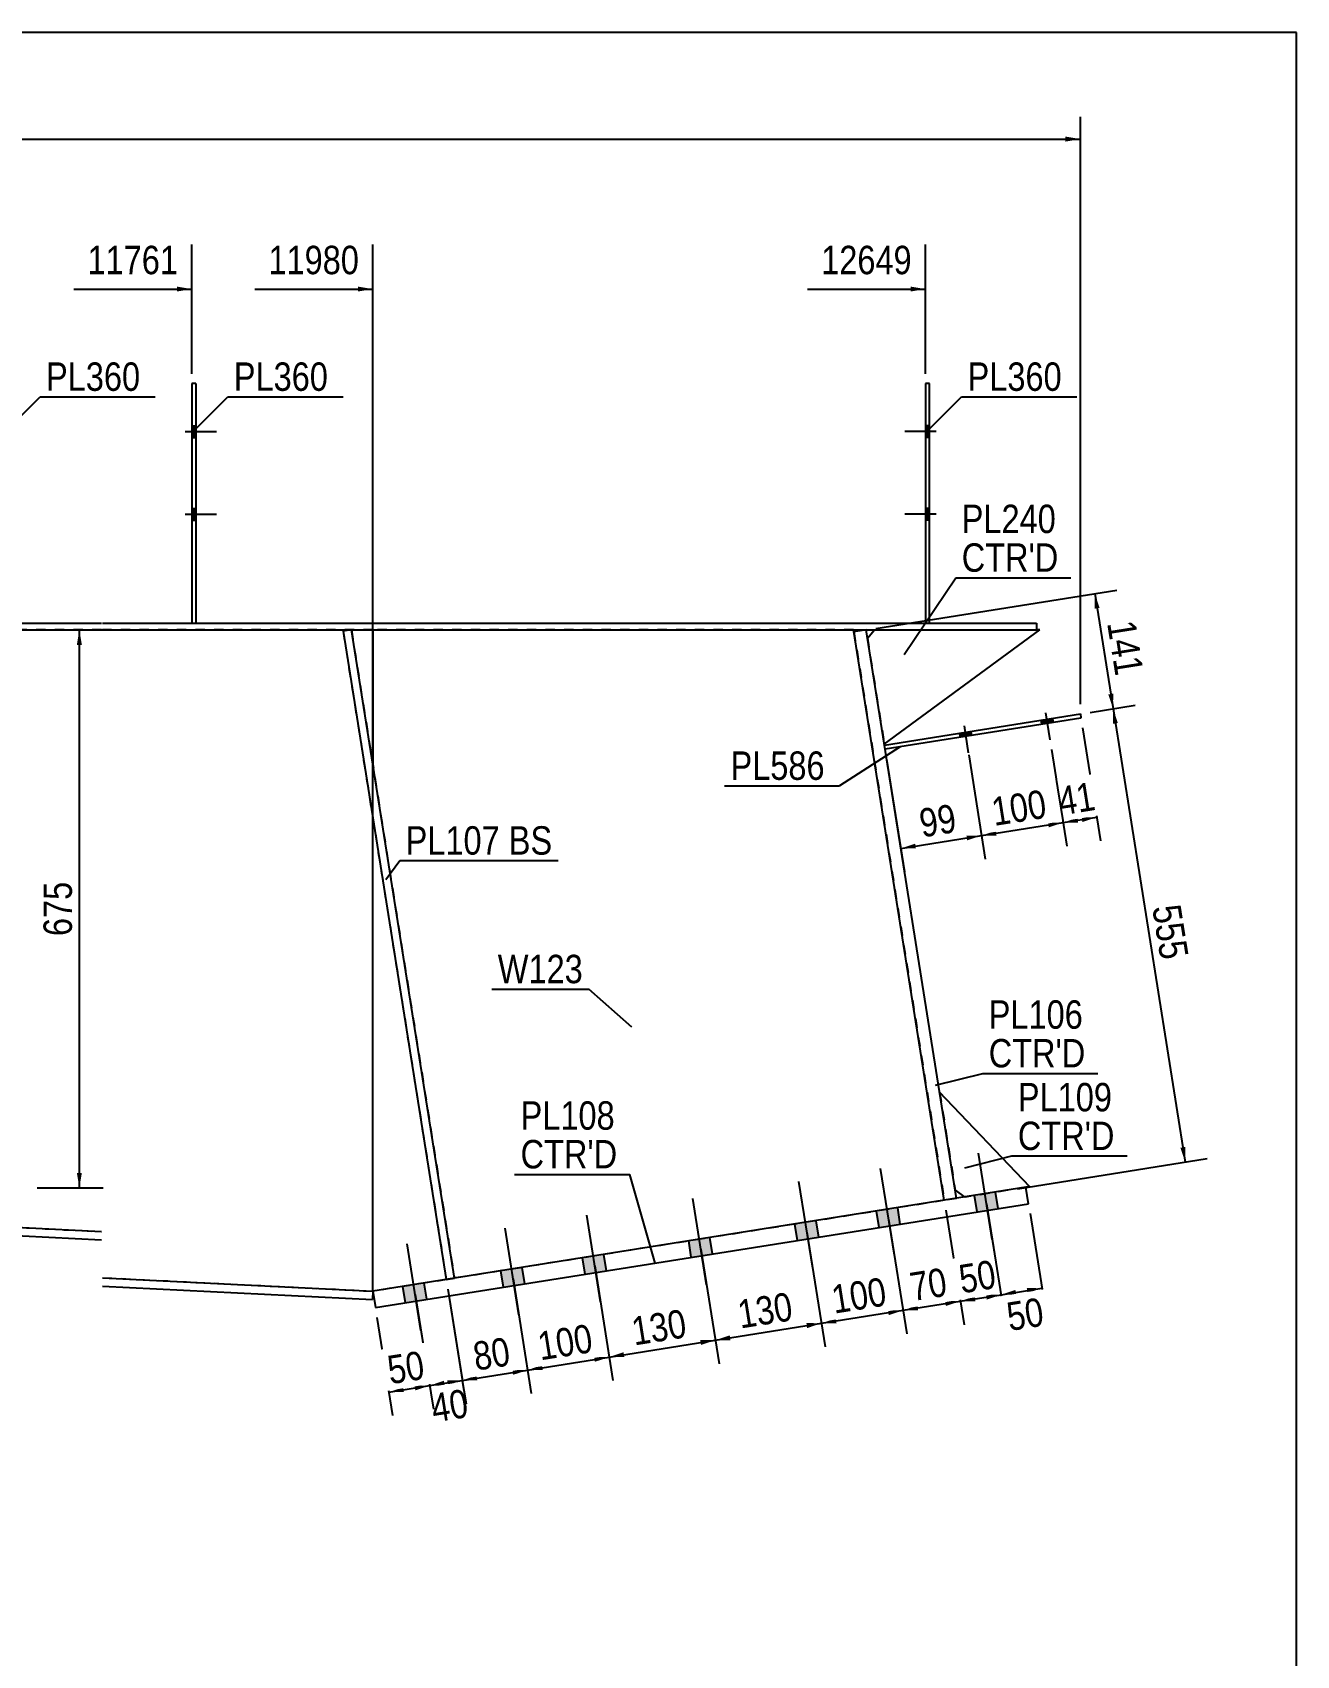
# Model space of a CAD drawing. Header units: millimetres. Extents: x -1024 to -622, y -183 to 94.
# Drawn here: x -749.4 to -621.9, y -70.1 to 93.6 of the extents above; entities that cross this region are included whole.
import ezdxf

# ---------------------------------------------------------------- set-up
doc = ezdxf.new("R2010")
doc.units = ezdxf.units.MM
doc.linetypes.add('DXK_LINE_DOT1', pattern=[1.8814, 0.9407, -0.9407])
doc.styles.add('Arial Narrow', font='ARIALN.TTF', dxfattribs={"height": 0.2})

# ---------------------------------------------------------------- blocks, each defined once
blk = doc.blocks.new('Unknown-624476722-1210')
at = {"color": 5, "linetype": 'Continuous'}
for p, q in [((-621.94, 93.57), (-1021.94, 93.57)), ((-621.94, -183.43), (-621.94, 93.57))]:
    blk.add_line(p, q, dxfattribs=at)
blk = doc.blocks.new('Part-624476722-1663 - 1640')
at = {"color": 2, "linetype": 'Continuous'}
for p, q in [((-769.68, 34), (-761.34, 34)), ((-769.68, 34), (-769.68, 33.33)), ((-769.68, 33.33), (-761.34, 33.33)), ((-761.24, 34), (-742.41, 34)), ((-761.24, 33.33), (-742.41, 33.33)), ((-742.31, 34), (-648.14, 34)), ((-742.31, 33.33), (-648.14, 33.33)), ((-648.14, 34), (-648.14, 33.33))]:
    blk.add_line(p, q, dxfattribs=at)
blk = doc.blocks.new('Part-624476722-1712 - 1640')
at = {"color": 2, "linetype": 'Continuous'}
for p, q in [((-796.03, 33.33), (-796.03, -20.83)), ((-715.06, 33.33), (-715.06, 19.73)), ((-715.06, -33.33), (-715.06, 14.42))]:
    blk.add_line(p, q, dxfattribs=at)
at = {"color": 7, "linetype": 'DXK_LINE_DOT1'}
for p, q in [((-778.11, 33.33), (-796.03, 33.33)), ((-761.34, 33.33), (-778.01, 33.33)), ((-742.41, 33.33), (-761.24, 33.33)), ((-715.06, 33.33), (-742.31, 33.33)), ((-715.06, 14.42), (-715.06, 33.33)), ((-796.03, -20.83), (-778.11, -21.73)), ((-778.01, -22.84), (-761.34, -23.67)), ((-761.24, -26.38), (-742.41, -27.32)), ((-742.31, -31.97), (-715.06, -33.33))]:
    blk.add_line(p, q, dxfattribs=at)
blk = doc.blocks.new('Part-624476722-2026 - 1640')
at = {"color": 2, "linetype": 'Continuous'}
for p, q in [((-658.93, 58.17), (-659.35, 58.17)), ((-659.35, 58.17), (-659.35, 34)), ((-658.93, 34), (-658.93, 58.17))]:
    blk.add_line(p, q, dxfattribs=at)
at = {"color": 7, "linetype": 'DXK_LINE_DOT1'}
blk.add_line((-659.35, 34), (-658.93, 34), dxfattribs=at)
blk = doc.blocks.new('Part-624476722-1902 - 1640')
at = {"color": 7, "linetype": 'DXK_LINE_DOT1'}
for p, q in [((-717.22, 33.33), (-718.05, 33.2)), ((-718.05, 33.2), (-707.65, -32.16)), ((-717.22, 33.33), (-706.83, -32.02))]:
    blk.add_line(p, q, dxfattribs=at)
blk = doc.blocks.new('Part-624476722-1960 - 1640')
at = {"color": 2, "linetype": 'Continuous'}
for p, q in [((-649.22, -22.86), (-715.06, -33.33)), ((-648.96, -24.51), (-649.22, -22.86)), ((-714.8, -34.98), (-648.96, -24.51)), ((-715.06, -33.33), (-714.8, -34.98))]:
    blk.add_line(p, q, dxfattribs=at)
blk = doc.blocks.new('Part-624476722-1783 - 1640')
at = {"color": 2, "linetype": 'Continuous'}
for p, q in [((-804.48, -20.83), (-812.82, -20.83)), ((-812.82, -20.83), (-812.82, -21.67)), ((-796.03, -20.83), (-804.38, -20.83)), ((-796.03, -20.83), (-778.11, -21.73)), ((-812.82, -21.67), (-804.48, -21.67)), ((-804.38, -21.67), (-796.05, -21.67)), ((-796.05, -21.67), (-778.11, -22.56)), ((-778.01, -22.84), (-761.34, -23.67)), ((-778.01, -23.67), (-761.34, -24.51)), ((-761.24, -26.38), (-742.41, -27.32)), ((-761.24, -27.21), (-742.41, -28.16)), ((-742.31, -31.97), (-715.06, -33.33)), ((-742.31, -32.81), (-715.1, -34.17)), ((-715.06, -33.33), (-715.1, -34.17))]:
    blk.add_line(p, q, dxfattribs=at)
blk = doc.blocks.new('Part-624476722-1858 - 1640')
at = {"color": 2, "linetype": 'Continuous'}
for p, q in [((-666.57, 33.17), (-665.53, 33.33)), ((-657.45, -24.17), (-666.57, 33.17)), ((-656.22, -23.98), (-665.33, 33.33))]:
    blk.add_line(p, q, dxfattribs=at)
at = {"color": 7, "linetype": 'DXK_LINE_DOT1'}
for p, q in [((-665.53, 33.33), (-665.34, 33.37)), ((-665.34, 33.37), (-665.33, 33.33)), ((-656.22, -23.98), (-657.45, -24.17))]:
    blk.add_line(p, q, dxfattribs=at)
blk = doc.blocks.new('Part-624476722-1880 - 1640')
at = {"color": 2, "linetype": 'Continuous'}
for p, q in [((-717.22, 33.33), (-718.05, 33.2)), ((-718.05, 33.2), (-707.65, -32.16)), ((-706.83, -32.02), (-717.22, 33.33))]:
    blk.add_line(p, q, dxfattribs=at)
at = {"color": 7, "linetype": 'DXK_LINE_DOT1'}
blk.add_line((-707.65, -32.16), (-706.83, -32.02), dxfattribs=at)
blk = doc.blocks.new('Part-624476722-1931 - 1640')
at = {"color": 2, "linetype": 'Continuous'}
for p, q in [((-665.2, 32.51), (-664.5, 33.33)), ((-663.5, 21.81), (-647.83, 33.33)), ((-647.83, 33.33), (-648.14, 33.33))]:
    blk.add_line(p, q, dxfattribs=at)
at = {"color": 7, "linetype": 'DXK_LINE_DOT1'}
for p, q in [((-664.5, 33.33), (-648.14, 33.33)), ((-665.2, 32.51), (-663.5, 21.81))]:
    blk.add_line(p, q, dxfattribs=at)
blk = doc.blocks.new('Part-624476722-1989 - 1640')
at = {"color": 2, "linetype": 'Continuous'}
for p, q in [((-648.81, -22.8), (-657.92, -13.28)), ((-648.81, -22.8), (-649.22, -22.86)), ((-656.35, -23.15), (-655.39, -23.85))]:
    blk.add_line(p, q, dxfattribs=at)
at = {"color": 7, "linetype": 'DXK_LINE_DOT1'}
for p, q in [((-657.92, -13.28), (-656.35, -23.15)), ((-649.22, -22.86), (-655.39, -23.85))]:
    blk.add_line(p, q, dxfattribs=at)
blk = doc.blocks.new('Part-624476722-2031 - 1640')
at = {"color": 2, "linetype": 'Continuous'}
for p, q in [((-732.89, 58.17), (-733.31, 58.17)), ((-733.31, 58.17), (-733.31, 34)), ((-732.89, 58.17), (-732.89, 34))]:
    blk.add_line(p, q, dxfattribs=at)
at = {"color": 7, "linetype": 'DXK_LINE_DOT1'}
blk.add_line((-733.31, 34), (-732.89, 34), dxfattribs=at)
blk = doc.blocks.new('Part-624476722-2085 - 1640')
at = {"color": 2, "linetype": 'Continuous'}
for p, q in [((-663.48, 21.72), (-643.73, 24.86)), ((-643.73, 24.86), (-643.67, 24.45)), ((-643.67, 24.45), (-663.42, 21.31))]:
    blk.add_line(p, q, dxfattribs=at)
at = {"color": 7, "linetype": 'DXK_LINE_DOT1'}
blk.add_line((-663.42, 21.31), (-663.48, 21.72), dxfattribs=at)
blk = doc.blocks.new('Part-624476722-2247 - 1640')
at = {"color": 2, "linetype": 'Continuous'}
for p, q in [((-715.06, 33.33), (-715.06, 19.73)), ((-666.57, 33.17), (-666.6, 33.33)), ((-715.06, -33.33), (-715.06, 14.42))]:
    blk.add_line(p, q, dxfattribs=at)
at = {"color": 7, "linetype": 'DXK_LINE_DOT1'}
for p, q in [((-666.6, 33.33), (-715.06, 33.33)), ((-666.57, 33.17), (-657.45, -24.17)), ((-657.45, -24.17), (-706.83, -32.02)), ((-707.65, -32.16), (-715.06, -33.33))]:
    blk.add_line(p, q, dxfattribs=at)
blk = doc.blocks.new('Bolt-624476722-2248 - 1640')
at = {"linetype": 'Continuous'}
for points in [[(-652.27, -23.35), (-654.41, -23.69), (-654.15, -25.33), (-652.01, -24.99)], [(-652.27, -23.35), (-654.41, -23.69), (-654.15, -25.33), (-652.01, -24.99)], [(-662.14, -24.92), (-664.28, -25.26), (-664.02, -26.9), (-661.88, -26.56)], [(-662.14, -24.92), (-664.28, -25.26), (-664.02, -26.9), (-661.88, -26.56)], [(-670.37, -26.23), (-672.51, -26.57), (-672.25, -28.21), (-670.11, -27.87)], [(-670.37, -26.23), (-672.51, -26.57), (-672.25, -28.21), (-670.11, -27.87)], [(-681.07, -27.93), (-683.21, -28.27), (-682.95, -29.91), (-680.81, -29.57)], [(-681.07, -27.93), (-683.21, -28.27), (-682.95, -29.91), (-680.81, -29.57)], [(-700, -30.94), (-702.14, -31.28), (-701.88, -32.92), (-699.74, -32.58)], [(-700, -30.94), (-702.14, -31.28), (-701.88, -32.92), (-699.74, -32.58)], [(-691.77, -29.63), (-693.91, -29.97), (-693.65, -31.62), (-691.51, -31.28)], [(-691.77, -29.63), (-693.91, -29.97), (-693.65, -31.62), (-691.51, -31.28)], [(-709.88, -32.51), (-712.02, -32.85), (-711.75, -34.5), (-709.61, -34.15)], [(-709.88, -32.51), (-712.02, -32.85), (-711.75, -34.5), (-709.61, -34.15)]]:
    blk.add_hatch(color=3, dxfattribs=at).paths.add_polyline_path(points)
at = {"color": 3, "linetype": 'Continuous'}
for p, q in [((-652.61, -28.12), (-653.99, -19.4)), ((-652.61, -28.12), (-653.99, -19.4)), ((-662.48, -29.69), (-663.87, -20.97)), ((-662.48, -29.69), (-663.87, -20.97)), ((-670.71, -31), (-672.1, -22.28)), ((-670.71, -31), (-672.1, -22.28)), ((-681.41, -32.7), (-682.8, -23.98)), ((-681.41, -32.7), (-682.8, -23.98)), ((-654.15, -25.33), (-654.41, -23.69)), ((-654.15, -25.33), (-654.41, -23.69)), ((-652.01, -24.99), (-652.27, -23.35)), ((-652.01, -24.99), (-652.27, -23.35)), ((-692.11, -34.4), (-693.49, -25.68)), ((-692.11, -34.4), (-693.49, -25.68)), ((-664.02, -26.9), (-664.28, -25.26)), ((-664.02, -26.9), (-664.28, -25.26)), ((-661.88, -26.56), (-662.14, -24.92)), ((-661.88, -26.56), (-662.14, -24.92)), ((-700.34, -35.71), (-701.72, -26.99)), ((-700.34, -35.71), (-701.72, -26.99)), ((-672.25, -28.21), (-672.51, -26.57)), ((-672.25, -28.21), (-672.51, -26.57)), ((-670.11, -27.87), (-670.37, -26.23)), ((-670.11, -27.87), (-670.37, -26.23)), ((-710.21, -37.28), (-711.6, -28.56)), ((-710.21, -37.28), (-711.6, -28.56)), ((-682.95, -29.91), (-683.21, -28.27)), ((-682.95, -29.91), (-683.21, -28.27)), ((-680.81, -29.57), (-681.07, -27.93)), ((-680.81, -29.57), (-681.07, -27.93)), ((-699.74, -32.58), (-700, -30.94)), ((-699.74, -32.58), (-700, -30.94)), ((-693.65, -31.62), (-693.91, -29.97)), ((-693.65, -31.62), (-693.91, -29.97)), ((-691.51, -31.28), (-691.77, -29.63)), ((-691.51, -31.28), (-691.77, -29.63)), ((-709.61, -34.15), (-709.88, -32.51)), ((-709.61, -34.15), (-709.88, -32.51)), ((-701.88, -32.92), (-702.14, -31.28)), ((-701.88, -32.92), (-702.14, -31.28)), ((-711.75, -34.5), (-712.02, -32.85)), ((-711.75, -34.5), (-712.02, -32.85))]:
    blk.add_line(p, q, dxfattribs=at)
blk = doc.blocks.new('Bolt-624476722-2253 - 1640')
at = {"linetype": 'Continuous'}
for points in [[(-732.89, 52.75), (-732.89, 53.91), (-733.31, 53.91), (-733.31, 52.75)], [(-732.89, 52.75), (-732.89, 53.91), (-733.31, 53.91), (-733.31, 52.75)], [(-732.89, 44.41), (-732.89, 45.58), (-733.31, 45.58), (-733.31, 44.41)], [(-732.89, 44.41), (-732.89, 45.58), (-733.31, 45.58), (-733.31, 44.41)]]:
    blk.add_hatch(color=3, dxfattribs=at).paths.add_polyline_path(points)
at = {"color": 3, "linetype": 'Continuous'}
for p, q in [((-733.98, 53.33), (-730.81, 53.33)), ((-733.98, 53.33), (-730.81, 53.33)), ((-733.31, 53.91), (-732.89, 53.91)), ((-733.31, 53.91), (-732.89, 53.91)), ((-733.31, 52.75), (-732.89, 52.75)), ((-733.31, 52.75), (-732.89, 52.75)), ((-733.98, 45), (-730.81, 45)), ((-733.98, 45), (-730.81, 45)), ((-733.31, 45.58), (-732.89, 45.58)), ((-733.31, 45.58), (-732.89, 45.58)), ((-733.31, 44.41), (-732.89, 44.41)), ((-733.31, 44.41), (-732.89, 44.41))]:
    blk.add_line(p, q, dxfattribs=at)
blk = doc.blocks.new('Bolt-624476722-2257 - 1640')
at = {"linetype": 'Continuous'}
for points in [[(-655.87, 22.51), (-654.71, 22.7), (-654.78, 23.11), (-655.93, 22.92)], [(-655.87, 22.51), (-654.71, 22.7), (-654.78, 23.11), (-655.93, 22.92)], [(-647.64, 23.82), (-646.48, 24), (-646.55, 24.42), (-647.7, 24.23)], [(-647.64, 23.82), (-646.48, 24), (-646.55, 24.42), (-647.7, 24.23)]]:
    blk.add_hatch(color=3, dxfattribs=at).paths.add_polyline_path(points)
at = {"color": 3, "linetype": 'Continuous'}
for p, q in [((-647.23, 24.98), (-646.8, 22.27)), ((-647.23, 24.98), (-646.8, 22.27)), ((-655.93, 22.92), (-655.87, 22.51)), ((-655.93, 22.92), (-655.87, 22.51)), ((-655.46, 23.67), (-655.03, 20.96)), ((-655.46, 23.67), (-655.03, 20.96)), ((-654.78, 23.11), (-654.71, 22.7)), ((-654.78, 23.11), (-654.71, 22.7)), ((-647.7, 24.23), (-647.64, 23.82)), ((-647.7, 24.23), (-647.64, 23.82)), ((-646.55, 24.42), (-646.48, 24)), ((-646.55, 24.42), (-646.48, 24))]:
    blk.add_line(p, q, dxfattribs=at)
blk = doc.blocks.new('Bolt-624476722-6246 - 1640')
at = {"linetype": 'Continuous'}
for points in [[(-658.93, 52.75), (-658.93, 53.91), (-659.35, 53.91), (-659.35, 52.75)], [(-658.93, 52.75), (-658.93, 53.91), (-659.35, 53.91), (-659.35, 52.75)], [(-658.93, 44.41), (-658.93, 45.58), (-659.35, 45.58), (-659.35, 44.41)], [(-658.93, 44.41), (-658.93, 45.58), (-659.35, 45.58), (-659.35, 44.41)]]:
    blk.add_hatch(color=3, dxfattribs=at).paths.add_polyline_path(points)
at = {"color": 3, "linetype": 'Continuous'}
for p, q in [((-658.26, 53.33), (-661.43, 53.33)), ((-658.26, 53.33), (-661.43, 53.33)), ((-658.93, 53.91), (-659.35, 53.91)), ((-658.93, 53.91), (-659.35, 53.91)), ((-658.93, 52.75), (-659.35, 52.75)), ((-658.93, 52.75), (-659.35, 52.75)), ((-658.26, 45), (-661.43, 45)), ((-658.26, 45), (-661.43, 45)), ((-658.93, 45.58), (-659.35, 45.58)), ((-658.93, 45.58), (-659.35, 45.58)), ((-658.93, 44.41), (-659.35, 44.41)), ((-658.93, 44.41), (-659.35, 44.41))]:
    blk.add_line(p, q, dxfattribs=at)
blk = doc.blocks.new('StraightDimension-624476722-2338 - 1640')
at = {"linetype": 'Continuous'}
blk.add_hatch(color=7, dxfattribs=at).paths.add_polyline_path([(-734.81, 67.95), (-733.31, 67.7), (-734.81, 67.45)])
at = {"color": 7, "linetype": 'Continuous'}
for p, q in [((-733.31, 59.17), (-733.31, 72.2)), ((-745.2, 67.7), (-733.31, 67.7))]:
    blk.add_line(p, q, dxfattribs=at)
at = {"color": 0}
blk.add_wipeout([(-734.08, 68.6), (-734.08, 72.8), (-744.42, 72.8), (-744.42, 68.6)], dxfattribs=at)
at = {"color": 3, "style": 'Arial Narrow'}
blk.add_text('11761', height=2.863, dxfattribs=at).set_placement((-743.82, 69.2))
blk = doc.blocks.new('StraightDimension-624476722-7253 - 1640')
at = {"linetype": 'Continuous'}
for points in [[(-660.31, 11.3), (-661.83, 11.31), (-660.39, 11.79)], [(-655.22, 12.61), (-653.7, 12.6), (-655.14, 12.12)]]:
    blk.add_hatch(color=7, dxfattribs=at).paths.add_polyline_path(points)
at = {"color": 7, "linetype": 'Continuous'}
for p, q in [((-663.26, 20.32), (-661.45, 8.94)), ((-654.99, 20.73), (-653.32, 10.23)), ((-661.83, 11.31), (-653.7, 12.6))]:
    blk.add_line(p, q, dxfattribs=at)
at = {"color": 0}
blk.add_wipeout([(-655.39, 12.48), (-656.05, 16.63), (-660.85, 15.87), (-660.19, 11.72)], dxfattribs=at)
at = {"color": 3, "style": 'Arial Narrow'}
blk.add_text('99', height=2.863, rotation=9.0355, dxfattribs=at).set_placement((-659.69, 12.41))
blk = doc.blocks.new('StraightDimension-624476722-2336 - 1640')
at = {"linetype": 'Continuous'}
blk.add_hatch(color=7, dxfattribs=at).paths.add_polyline_path([(-660.85, 67.95), (-659.35, 67.7), (-660.85, 67.45)])
at = {"color": 7, "linetype": 'Continuous'}
for p, q in [((-659.35, 59.17), (-659.35, 72.2)), ((-671.24, 67.7), (-659.35, 67.7))]:
    blk.add_line(p, q, dxfattribs=at)
at = {"color": 0}
blk.add_wipeout([(-660.12, 68.6), (-660.12, 72.8), (-670.46, 72.8), (-670.46, 68.6)], dxfattribs=at)
at = {"color": 3, "style": 'Arial Narrow'}
blk.add_text('12649', height=2.863, dxfattribs=at).set_placement((-669.86, 69.2))
blk = doc.blocks.new('StraightDimension-624476722-2337 - 1640')
at = {"linetype": 'Continuous'}
blk.add_hatch(color=7, dxfattribs=at).paths.add_polyline_path([(-716.56, 67.95), (-715.06, 67.7), (-716.56, 67.45)])
at = {"color": 7, "linetype": 'Continuous'}
for p, q in [((-715.06, -32.33), (-715.06, 72.2)), ((-726.95, 67.7), (-715.06, 67.7))]:
    blk.add_line(p, q, dxfattribs=at)
at = {"color": 0}
blk.add_wipeout([(-715.84, 68.6), (-715.84, 72.8), (-726.18, 72.8), (-726.18, 68.6)], dxfattribs=at)
at = {"color": 3, "style": 'Arial Narrow'}
blk.add_text('11980', height=2.863, dxfattribs=at).set_placement((-725.58, 69.2))
blk = doc.blocks.new('StraightDimension-624476722-2503 - 1640')
at = {"linetype": 'Continuous'}
for points in [[(-744.89, 31.83), (-744.64, 33.33), (-744.39, 31.83)], [(-744.39, -21.42), (-744.64, -22.92), (-744.89, -21.42)]]:
    blk.add_hatch(color=7, dxfattribs=at).paths.add_polyline_path(points)
at = {"color": 7, "linetype": 'Continuous'}
for p, q in [((-747.56, 33.33), (-742.24, 33.33)), ((-744.64, -22.92), (-744.64, 33.33)), ((-748.89, -22.92), (-742.24, -22.92))]:
    blk.add_line(p, q, dxfattribs=at)
at = {"color": 0}
blk.add_wipeout([(-744.79, 8.55), (-748.99, 8.55), (-748.99, 1.87), (-744.79, 1.87)], dxfattribs=at)
at = {"color": 3, "style": 'Arial Narrow'}
blk.add_text('675', height=2.863, rotation=90.0002, dxfattribs=at).set_placement((-745.39, 2.47))
blk = doc.blocks.new('StraightDimension-624476722-2559 - 1640')
at = {"linetype": 'Continuous'}
for points in [[(-707.81, -42.86), (-709.33, -42.85), (-707.89, -42.36)], [(-707.56, -42.31), (-706.04, -42.32), (-707.48, -42.8)]]:
    blk.add_hatch(color=7, dxfattribs=at).paths.add_polyline_path(points)
at = {"color": 7, "linetype": 'Continuous'}
for p, q in [((-710.79, -33.67), (-708.98, -45.07)), ((-707.5, -33.14), (-705.68, -44.54)), ((-709.33, -42.85), (-706.04, -42.32))]:
    blk.add_line(p, q, dxfattribs=at)
at = {"color": 0}
blk.add_wipeout([(-704.6, -46.5), (-705.26, -42.35), (-710.06, -43.11), (-709.4, -47.26)], dxfattribs=at)
at = {"color": 3, "style": 'Arial Narrow'}
blk.add_text('40', height=2.863, rotation=9.0355, dxfattribs=at).set_placement((-708.9, -46.57))
blk = doc.blocks.new('StraightDimension-624476722-2577 - 1640')
at = {"linetype": 'Continuous'}
for points in [[(-711.92, -43.51), (-713.44, -43.5), (-712, -43.02)], [(-710.85, -42.83), (-709.33, -42.85), (-710.77, -43.33)]]:
    blk.add_hatch(color=7, dxfattribs=at).paths.add_polyline_path(points)
at = {"color": 7, "linetype": 'Continuous'}
for p, q in [((-710.79, -33.67), (-708.95, -45.22)), ((-714.64, -35.97), (-713.07, -45.87)), ((-713.44, -43.5), (-709.33, -42.85))]:
    blk.add_line(p, q, dxfattribs=at)
at = {"color": 0}
blk.add_wipeout([(-709.01, -42.64), (-709.67, -38.5), (-714.47, -39.26), (-713.81, -43.41)], dxfattribs=at)
at = {"color": 3, "style": 'Arial Narrow'}
blk.add_text('50', height=2.863, rotation=9.0355, dxfattribs=at).set_placement((-713.31, -42.72))
blk = doc.blocks.new('StraightDimension-624476722-2590 - 1640')
at = {"linetype": 'Continuous'}
for points in [[(-663.12, -35.24), (-661.6, -35.26), (-663.04, -35.74)], [(-668.31, -36.58), (-669.83, -36.56), (-668.38, -36.08)]]:
    blk.add_hatch(color=7, dxfattribs=at).paths.add_polyline_path(points)
at = {"color": 7, "linetype": 'Continuous'}
for p, q in [((-663.06, -26.08), (-661.22, -37.63)), ((-671.29, -27.38), (-669.45, -38.93)), ((-669.83, -36.56), (-661.6, -35.26))]:
    blk.add_line(p, q, dxfattribs=at)
at = {"color": 0}
blk.add_wipeout([(-662.43, -35.24), (-663.09, -31.09), (-669.69, -32.14), (-669.04, -36.29)], dxfattribs=at)
at = {"color": 3, "style": 'Arial Narrow'}
blk.add_text('100', height=2.863, rotation=9.0355, dxfattribs=at).set_placement((-668.54, -35.6))
blk = doc.blocks.new('StraightDimension-624476722-7155 - 1640')
at = {"linetype": 'Continuous'}
for points in [[(-642.29, 35.48), (-642.28, 37), (-641.79, 35.56)], [(-640.42, 26.91), (-640.43, 25.39), (-640.91, 26.83)]]:
    blk.add_hatch(color=7, dxfattribs=at).paths.add_polyline_path(points)
at = {"color": 7, "linetype": 'Continuous'}
for p, q in [((-664.34, 33.49), (-640.05, 37.35)), ((-642.28, 37), (-640.43, 25.39)), ((-642.74, 25.02), (-638.21, 25.74))]:
    blk.add_line(p, q, dxfattribs=at)
at = {"color": 0}
blk.add_wipeout([(-640.68, 27.92), (-636.53, 28.58), (-637.58, 35.18), (-641.73, 34.52)], dxfattribs=at)
at = {"color": 3, "style": 'Arial Narrow'}
blk.add_text('141', height=2.863, rotation=-80.9647, dxfattribs=at).set_placement((-641.04, 34.02))
blk = doc.blocks.new('StraightDimension-624476722-2596 - 1640')
at = {"linetype": 'Continuous'}
for points in [[(-657.36, -34.33), (-655.84, -34.34), (-657.28, -34.82)], [(-660.08, -35.27), (-661.6, -35.26), (-660.15, -34.77)]]:
    blk.add_hatch(color=7, dxfattribs=at).paths.add_polyline_path(points)
at = {"color": 7, "linetype": 'Continuous'}
for p, q in [((-663.06, -26.08), (-661.22, -37.63)), ((-657.29, -25.16), (-655.46, -36.71)), ((-661.6, -35.26), (-655.84, -34.34))]:
    blk.add_line(p, q, dxfattribs=at)
at = {"color": 0}
blk.add_wipeout([(-656.34, -34.27), (-657, -30.12), (-661.8, -30.88), (-661.14, -35.03)], dxfattribs=at)
at = {"color": 3, "style": 'Arial Narrow'}
blk.add_text('70', height=2.863, rotation=9.0355, dxfattribs=at).set_placement((-660.64, -34.34))
blk = doc.blocks.new('StraightDimension-624476722-2600 - 1640')
at = {"linetype": 'Continuous'}
for points in [[(-654.31, -34.35), (-655.84, -34.34), (-654.39, -33.86)], [(-653.24, -33.67), (-651.72, -33.69), (-653.16, -34.17)]]:
    blk.add_hatch(color=7, dxfattribs=at).paths.add_polyline_path(points)
at = {"color": 7, "linetype": 'Continuous'}
for p, q in [((-653.18, -24.51), (-651.34, -36.06)), ((-657.29, -25.16), (-655.46, -36.71)), ((-655.84, -34.34), (-651.72, -33.69))]:
    blk.add_line(p, q, dxfattribs=at)
at = {"color": 0}
blk.add_wipeout([(-651.4, -33.48), (-652.06, -29.33), (-656.86, -30.1), (-656.2, -34.25)], dxfattribs=at)
at = {"color": 3, "style": 'Arial Narrow'}
blk.add_text('50', height=2.863, rotation=9.0355, dxfattribs=at).set_placement((-655.7, -33.56))
blk = doc.blocks.new('StraightDimension-624476722-2614 - 1640')
at = {"linetype": 'Continuous'}
for points in [[(-650.2, -33.7), (-651.72, -33.69), (-650.28, -33.2)], [(-649.13, -33.02), (-647.61, -33.03), (-649.05, -33.51)]]:
    blk.add_hatch(color=7, dxfattribs=at).paths.add_polyline_path(points)
at = {"color": 7, "linetype": 'Continuous'}
for p, q in [((-653.18, -24.51), (-651.37, -35.91)), ((-648.8, -25.5), (-647.25, -35.25)), ((-651.72, -33.69), (-647.61, -33.03))]:
    blk.add_line(p, q, dxfattribs=at)
at = {"color": 0}
blk.add_wipeout([(-646.58, -37.27), (-647.24, -33.12), (-652.04, -33.89), (-651.38, -38.04)], dxfattribs=at)
at = {"color": 3, "style": 'Arial Narrow'}
blk.add_text('50', height=2.863, rotation=9.0355, dxfattribs=at).set_placement((-650.88, -37.35))
blk = doc.blocks.new('StraightDimension-624476722-2627 - 1640')
at = {"linetype": 'Continuous'}
for points in [[(-682.05, -38.25), (-680.53, -38.27), (-681.97, -38.75)], [(-689.7, -39.98), (-691.22, -39.97), (-689.78, -39.48)]]:
    blk.add_hatch(color=7, dxfattribs=at).paths.add_polyline_path(points)
at = {"color": 7, "linetype": 'Continuous'}
for p, q in [((-681.98, -29.09), (-680.15, -40.64)), ((-692.68, -30.79), (-690.85, -42.34)), ((-691.22, -39.97), (-680.53, -38.27))]:
    blk.add_line(p, q, dxfattribs=at)
at = {"color": 0}
blk.add_wipeout([(-682.6, -38.44), (-683.26, -34.3), (-689.86, -35.35), (-689.2, -39.49)], dxfattribs=at)
at = {"color": 3, "style": 'Arial Narrow'}
blk.add_text('130', height=2.863, rotation=9.0355, dxfattribs=at).set_placement((-688.7, -38.81))
blk = doc.blocks.new('StraightDimension-624476722-2636 - 1640')
at = {"linetype": 'Continuous'}
for points in [[(-671.35, -36.55), (-669.83, -36.56), (-671.27, -37.05)], [(-679, -38.28), (-680.53, -38.27), (-679.08, -37.78)]]:
    blk.add_hatch(color=7, dxfattribs=at).paths.add_polyline_path(points)
at = {"color": 7, "linetype": 'Continuous'}
for p, q in [((-671.29, -27.38), (-669.45, -38.93)), ((-681.98, -29.09), (-680.15, -40.64)), ((-680.53, -38.27), (-669.83, -36.56))]:
    blk.add_line(p, q, dxfattribs=at)
at = {"color": 0}
blk.add_wipeout([(-671.9, -36.74), (-672.56, -32.59), (-679.16, -33.64), (-678.5, -37.79)], dxfattribs=at)
at = {"color": 3, "style": 'Arial Narrow'}
blk.add_text('130', height=2.863, rotation=9.0355, dxfattribs=at).set_placement((-678, -37.1))
blk = doc.blocks.new('StraightDimension-624476722-2645 - 1640')
at = {"linetype": 'Continuous'}
for points in [[(-704.52, -42.33), (-706.04, -42.32), (-704.6, -41.84)], [(-700.97, -41.26), (-699.45, -41.28), (-700.9, -41.76)]]:
    blk.add_hatch(color=7, dxfattribs=at).paths.add_polyline_path(points)
at = {"color": 7, "linetype": 'Continuous'}
for p, q in [((-700.91, -32.1), (-699.08, -43.65)), ((-707.5, -33.14), (-705.66, -44.69)), ((-706.04, -42.32), (-699.45, -41.28))]:
    blk.add_line(p, q, dxfattribs=at)
at = {"color": 0}
blk.add_wipeout([(-700.37, -41.27), (-701.03, -37.12), (-705.83, -37.88), (-705.17, -42.03)], dxfattribs=at)
at = {"color": 3, "style": 'Arial Narrow'}
blk.add_text('80', height=2.863, rotation=9.0355, dxfattribs=at).set_placement((-704.67, -41.35))
blk = doc.blocks.new('StraightDimension-624476722-2658 - 1640')
at = {"linetype": 'Continuous'}
for points in [[(-697.93, -41.29), (-699.45, -41.28), (-698.01, -40.79)], [(-692.74, -39.96), (-691.22, -39.97), (-692.67, -40.45)]]:
    blk.add_hatch(color=7, dxfattribs=at).paths.add_polyline_path(points)
at = {"color": 7, "linetype": 'Continuous'}
for p, q in [((-692.68, -30.79), (-690.85, -42.34)), ((-700.91, -32.1), (-699.08, -43.65)), ((-699.45, -41.28), (-691.22, -39.97))]:
    blk.add_line(p, q, dxfattribs=at)
at = {"color": 0}
blk.add_wipeout([(-692.06, -39.95), (-692.72, -35.8), (-699.32, -36.85), (-698.66, -41)], dxfattribs=at)
at = {"color": 3, "style": 'Arial Narrow'}
blk.add_text('100', height=2.863, rotation=9.0355, dxfattribs=at).set_placement((-698.16, -40.31))
blk = doc.blocks.new('StraightDimension-624476722-7154 - 1640')
at = {"linetype": 'Continuous'}
for points in [[(-640.44, 23.87), (-640.43, 25.39), (-639.95, 23.95)], [(-633.15, -18.79), (-633.16, -20.31), (-633.64, -18.87)]]:
    blk.add_hatch(color=7, dxfattribs=at).paths.add_polyline_path(points)
at = {"color": 7, "linetype": 'Continuous'}
for p, q in [((-642.74, 25.02), (-638.21, 25.74)), ((-640.43, 25.39), (-633.16, -20.31)), ((-650.05, -23), (-630.94, -19.96))]:
    blk.add_line(p, q, dxfattribs=at)
at = {"color": 0}
blk.add_wipeout([(-636.12, -0.74), (-631.97, -0.08), (-633.02, 6.52), (-637.17, 5.86)], dxfattribs=at)
at = {"color": 3, "style": 'Arial Narrow'}
blk.add_text('555', height=2.863, rotation=-80.9647, dxfattribs=at).set_placement((-636.49, 5.37))
blk = doc.blocks.new('StraightDimension-624476722-7251 - 1640')
at = {"linetype": 'Continuous'}
for points in [[(-643.95, 13.9), (-645.47, 13.91), (-644.03, 14.39)], [(-643.6, 14.46), (-642.08, 14.45), (-643.52, 13.97)]]:
    blk.add_hatch(color=7, dxfattribs=at).paths.add_polyline_path(points)
at = {"color": 7, "linetype": 'Continuous'}
for p, q in [((-643.51, 23.46), (-641.7, 12.08)), ((-646.64, 21.28), (-645.09, 11.54)), ((-645.47, 13.91), (-642.08, 14.45))]:
    blk.add_line(p, q, dxfattribs=at)
at = {"color": 0}
blk.add_wipeout([(-641.4, 14.71), (-642.06, 18.86), (-646.85, 18.09), (-646.19, 13.95)], dxfattribs=at)
at = {"color": 3, "style": 'Arial Narrow'}
blk.add_text('41', height=2.863, rotation=9.0355, dxfattribs=at).set_placement((-645.7, 14.63))
blk = doc.blocks.new('StraightDimension-624476722-7252 - 1640')
at = {"linetype": 'Continuous'}
for points in [[(-646.99, 13.92), (-645.47, 13.91), (-646.91, 13.43)], [(-652.18, 12.59), (-653.7, 12.6), (-652.26, 13.08)]]:
    blk.add_hatch(color=7, dxfattribs=at).paths.add_polyline_path(points)
at = {"color": 7, "linetype": 'Continuous'}
for p, q in [((-646.64, 21.28), (-645.09, 11.54)), ((-654.99, 20.73), (-653.32, 10.23)), ((-653.7, 12.6), (-645.47, 13.91))]:
    blk.add_line(p, q, dxfattribs=at)
at = {"color": 0}
blk.add_wipeout([(-646.31, 13.93), (-646.97, 18.08), (-653.57, 17.03), (-652.91, 12.88)], dxfattribs=at)
at = {"color": 3, "style": 'Arial Narrow'}
blk.add_text('100', height=2.863, rotation=9.0355, dxfattribs=at).set_placement((-652.41, 13.57))
blk = doc.blocks.new('StraightDimension-624476722-7297 - 1640')
at = {"linetype": 'Continuous'}
blk.add_hatch(color=7, dxfattribs=at).paths.add_polyline_path([(-645.23, 83.07), (-643.73, 82.82), (-645.23, 82.57)])
at = {"color": 7, "linetype": 'Continuous'}
for p, q in [((-643.73, 25.86), (-643.73, 85.07)), ((-1000, 82.82), (-643.73, 82.82))]:
    blk.add_line(p, q, dxfattribs=at)
blk = doc.blocks.new('Mark-624476722-2027 - 1640')
at = {"color": 0}
blk.add_wipeout([(-719.56, 57.44), (-719.56, 60.44), (-729.07, 60.44), (-729.07, 57.44)], dxfattribs=at)
blk.add_wipeout([(-719.56, 57.44), (-719.56, 60.44), (-729.07, 60.44), (-729.07, 57.44)], dxfattribs=at)
at = {"color": 7, "linetype": 'Continuous'}
for p, q in [((-733.2, 53.31), (-729.67, 56.84)), ((-729.67, 56.84), (-718.06, 56.84))]:
    blk.add_line(p, q, dxfattribs=at)
at = {"color": 3, "style": 'Arial Narrow'}
blk.add_text('PL360', height=2.863, dxfattribs=at).set_placement((-729.07, 57.44))
blk = doc.blocks.new('Mark-624476722-5129 - 1640')
at = {"color": 0}
blk.add_wipeout([(-738.49, 57.44), (-738.49, 60.44), (-748, 60.44), (-748, 57.44)], dxfattribs=at)
blk.add_wipeout([(-738.49, 57.44), (-738.49, 60.44), (-748, 60.44), (-748, 57.44)], dxfattribs=at)
at = {"color": 7, "linetype": 'Continuous'}
for p, q in [((-752.13, 53.31), (-748.6, 56.84)), ((-748.6, 56.84), (-736.99, 56.84))]:
    blk.add_line(p, q, dxfattribs=at)
at = {"color": 3, "style": 'Arial Narrow'}
blk.add_text('PL360', height=2.863, dxfattribs=at).set_placement((-748, 57.44))
blk = doc.blocks.new('Mark-624476722-1854 - 1640')
at = {"color": 0}
for points in [[(-643.47, -6.87), (-643.47, -3.87), (-652.97, -3.87), (-652.97, -6.87)], [(-643.22, -10.77), (-643.22, -7.77), (-652.97, -7.77), (-652.97, -10.77)]]:
    blk.add_wipeout(points, dxfattribs=at)
for points in [[(-643.47, -6.87), (-643.47, -3.87), (-652.97, -3.87), (-652.97, -6.87)], [(-643.22, -10.77), (-643.22, -7.77), (-652.97, -7.77), (-652.97, -10.77)]]:
    blk.add_wipeout(points, dxfattribs=at)
at = {"color": 7, "linetype": 'Continuous'}
for p, q in [((-658.33, -12.57), (-653.57, -11.37)), ((-653.57, -11.37), (-641.97, -11.37))]:
    blk.add_line(p, q, dxfattribs=at)
at = {"color": 3, "style": 'Arial Narrow'}
blk.add_text('PL106', height=2.863, dxfattribs=at).set_placement((-652.97, -6.87))
at = {"color": 1, "style": 'Arial Narrow'}
blk.add_text("CTR'D", height=2.863, dxfattribs=at).set_placement((-652.97, -10.77))
blk = doc.blocks.new('Mark-624476722-1927 - 1640')
at = {"color": 0}
for points in [[(-646.18, 43.1), (-646.18, 46.1), (-655.69, 46.1), (-655.69, 43.1)], [(-645.93, 39.2), (-645.93, 42.2), (-655.69, 42.2), (-655.69, 39.2)]]:
    blk.add_wipeout(points, dxfattribs=at)
for points in [[(-646.18, 43.1), (-646.18, 46.1), (-655.69, 46.1), (-655.69, 43.1)], [(-645.93, 39.2), (-645.93, 42.2), (-655.69, 42.2), (-655.69, 39.2)]]:
    blk.add_wipeout(points, dxfattribs=at)
at = {"color": 7, "linetype": 'Continuous'}
for p, q in [((-661.5, 30.87), (-656.29, 38.6)), ((-656.29, 38.6), (-644.68, 38.6))]:
    blk.add_line(p, q, dxfattribs=at)
at = {"color": 3, "style": 'Arial Narrow'}
blk.add_text('PL240', height=2.863, dxfattribs=at).set_placement((-655.69, 43.1))
at = {"color": 1, "style": 'Arial Narrow'}
blk.add_text("CTR'D", height=2.863, dxfattribs=at).set_placement((-655.69, 39.2))
blk = doc.blocks.new('Mark-624476722-1956 - 1640')
at = {"color": 7, "linetype": 'Continuous'}
blk.add_line((-686.58, -30.49), (-689.16, -21.55), dxfattribs=at)
at = {"color": 0}
for points in [[(-690.66, -17.05), (-690.66, -14.05), (-700.16, -14.05), (-700.16, -17.05)], [(-690.4, -20.95), (-690.4, -17.95), (-700.16, -17.95), (-700.16, -20.95)]]:
    blk.add_wipeout(points, dxfattribs=at)
for points in [[(-690.66, -17.05), (-690.66, -14.05), (-700.16, -14.05), (-700.16, -17.05)], [(-690.4, -20.95), (-690.4, -17.95), (-700.16, -17.95), (-700.16, -20.95)]]:
    blk.add_wipeout(points, dxfattribs=at)
at = {"color": 7, "linetype": 'Continuous'}
blk.add_line((-700.76, -21.55), (-689.16, -21.55), dxfattribs=at)
at = {"color": 3, "style": 'Arial Narrow'}
blk.add_text('PL108', height=2.863, dxfattribs=at).set_placement((-700.16, -17.05))
at = {"color": 1, "style": 'Arial Narrow'}
blk.add_text("CTR'D", height=2.863, dxfattribs=at).set_placement((-700.16, -20.95))
blk = doc.blocks.new('Mark-624476722-1985 - 1640')
at = {"color": 0}
for points in [[(-640.52, -15.2), (-640.52, -12.2), (-650.03, -12.2), (-650.03, -15.2)], [(-640.27, -19.1), (-640.27, -16.1), (-650.03, -16.1), (-650.03, -19.1)]]:
    blk.add_wipeout(points, dxfattribs=at)
for points in [[(-640.52, -15.2), (-640.52, -12.2), (-650.03, -12.2), (-650.03, -15.2)], [(-640.27, -19.1), (-640.27, -16.1), (-650.03, -16.1), (-650.03, -19.1)]]:
    blk.add_wipeout(points, dxfattribs=at)
at = {"color": 7, "linetype": 'Continuous'}
for p, q in [((-655.38, -20.91), (-650.63, -19.7)), ((-650.63, -19.7), (-639.02, -19.7))]:
    blk.add_line(p, q, dxfattribs=at)
at = {"color": 3, "style": 'Arial Narrow'}
blk.add_text('PL109', height=2.863, dxfattribs=at).set_placement((-650.03, -15.2))
at = {"color": 1, "style": 'Arial Narrow'}
blk.add_text("CTR'D", height=2.863, dxfattribs=at).set_placement((-650.03, -19.1))
blk = doc.blocks.new('Mark-624476722-2081 - 1640')
at = {"color": 7, "linetype": 'Continuous'}
blk.add_line((-661.91, 21.55), (-668, 17.62), dxfattribs=at)
at = {"color": 0}
blk.add_wipeout([(-669.5, 18.22), (-669.5, 21.22), (-679, 21.22), (-679, 18.22)], dxfattribs=at)
blk.add_wipeout([(-669.5, 18.22), (-669.5, 21.22), (-679, 21.22), (-679, 18.22)], dxfattribs=at)
at = {"color": 7, "linetype": 'Continuous'}
blk.add_line((-679.6, 17.62), (-668, 17.62), dxfattribs=at)
at = {"color": 3, "style": 'Arial Narrow'}
blk.add_text('PL586', height=2.863, dxfattribs=at).set_placement((-679, 18.22))
blk = doc.blocks.new('Mark-624476722-2243 - 1640')
at = {"color": 0}
blk.add_wipeout([(-693.87, -2.28), (-693.87, 0.72), (-702.46, 0.72), (-702.46, -2.28)], dxfattribs=at)
blk.add_wipeout([(-693.87, -2.28), (-693.87, 0.72), (-702.46, 0.72), (-702.46, -2.28)], dxfattribs=at)
at = {"color": 7, "linetype": 'Continuous'}
for p in [(-703.06, -2.88), (-688.94, -6.71)]:
    blk.add_line(p, (-693.27, -2.88), dxfattribs=at)
at = {"color": 3, "style": 'Arial Narrow'}
blk.add_text('W123', height=2.863, dxfattribs=at).set_placement((-702.46, -2.28))
blk = doc.blocks.new('MarkSet-624476722-2930 - 1640')
at = {"color": 0}
for points in [[(-702.25, 10.68), (-702.25, 13.68), (-711.75, 13.68), (-711.75, 10.68)], [(-696.96, 10.68), (-696.96, 13.68), (-701.35, 13.68), (-701.35, 10.68)]]:
    blk.add_wipeout(points, dxfattribs=at)
for points in [[(-702.25, 10.68), (-702.25, 13.68), (-711.75, 13.68), (-711.75, 10.68)], [(-696.96, 10.68), (-696.96, 13.68), (-701.35, 13.68), (-701.35, 10.68)]]:
    blk.add_wipeout(points, dxfattribs=at)
at = {"color": 7, "linetype": 'Continuous'}
for p, q in [((-713.76, 8.17), (-712.35, 10.08)), ((-712.35, 10.08), (-696.36, 10.08))]:
    blk.add_line(p, q, dxfattribs=at)
at = {"color": 3, "style": 'Arial Narrow'}
for s, p in [('PL107', (-711.75, 10.68)), ('BS', (-701.35, 10.68))]:
    blk.add_text(s, height=2.863, dxfattribs=at).set_placement(p)
blk = doc.blocks.new('Mark-624476722-6238 - 1640')
at = {"color": 0}
blk.add_wipeout([(-645.6, 57.44), (-645.6, 60.44), (-655.1, 60.44), (-655.1, 57.44)], dxfattribs=at)
blk.add_wipeout([(-645.6, 57.44), (-645.6, 60.44), (-655.1, 60.44), (-655.1, 57.44)], dxfattribs=at)
at = {"color": 7, "linetype": 'Continuous'}
for p, q in [((-659.24, 53.31), (-655.7, 56.84)), ((-655.7, 56.84), (-644.1, 56.84))]:
    blk.add_line(p, q, dxfattribs=at)
at = {"color": 3, "style": 'Arial Narrow'}
blk.add_text('PL360', height=2.863, dxfattribs=at).set_placement((-655.1, 57.44))

msp = doc.modelspace()

# ---------------------------------------------------------------- block references
for name in ['Unknown-624476722-1210', 'Part-624476722-2031 - 1640', 'Part-624476722-2026 - 1640', 'Bolt-624476722-2253 - 1640', 'Bolt-624476722-6246 - 1640', 'Part-624476722-1712 - 1640', 'Part-624476722-1663 - 1640', 'Part-624476722-1902 - 1640', 'Part-624476722-1880 - 1640', 'Part-624476722-2247 - 1640', 'Part-624476722-1858 - 1640', 'Part-624476722-1931 - 1640', 'Part-624476722-2085 - 1640', 'Bolt-624476722-2257 - 1640', 'Part-624476722-1989 - 1640', 'Bolt-624476722-2248 - 1640', 'Part-624476722-1783 - 1640', 'Part-624476722-1960 - 1640']:
    msp.add_blockref(name, (0, 0))

# ---------------------------------------------------------------- next in the draw order: block references
for name in ['StraightDimension-624476722-2338 - 1640', 'StraightDimension-624476722-2337 - 1640', 'StraightDimension-624476722-2336 - 1640', 'StraightDimension-624476722-7155 - 1640', 'StraightDimension-624476722-2503 - 1640', 'StraightDimension-624476722-7253 - 1640', 'MarkSet-624476722-2930 - 1640', 'Mark-624476722-2243 - 1640', 'StraightDimension-624476722-2590 - 1640', 'StraightDimension-624476722-2627 - 1640', 'StraightDimension-624476722-2559 - 1640']:
    msp.add_blockref(name, (0, 0))

# ---------------------------------------------------------------- next in the draw order: block references
for name in ['StraightDimension-624476722-7154 - 1640', 'Mark-624476722-2081 - 1640', 'StraightDimension-624476722-2596 - 1640', 'StraightDimension-624476722-2636 - 1640', 'StraightDimension-624476722-2645 - 1640', 'StraightDimension-624476722-2577 - 1640']:
    msp.add_blockref(name, (0, 0))

# ---------------------------------------------------------------- next in the draw order: block references
for name in ['StraightDimension-624476722-7297 - 1640', 'StraightDimension-624476722-7251 - 1640', 'Mark-624476722-1854 - 1640', 'StraightDimension-624476722-2600 - 1640', 'StraightDimension-624476722-2658 - 1640']:
    msp.add_blockref(name, (0, 0))

# ---------------------------------------------------------------- next in the draw order: block references
for name in ['Mark-624476722-5129 - 1640', 'Mark-624476722-2027 - 1640', 'Mark-624476722-6238 - 1640', 'Mark-624476722-1927 - 1640', 'StraightDimension-624476722-7252 - 1640', 'Mark-624476722-1985 - 1640', 'Mark-624476722-1956 - 1640', 'StraightDimension-624476722-2614 - 1640']:
    msp.add_blockref(name, (0, 0))

doc.saveas('drawing.dxf')
